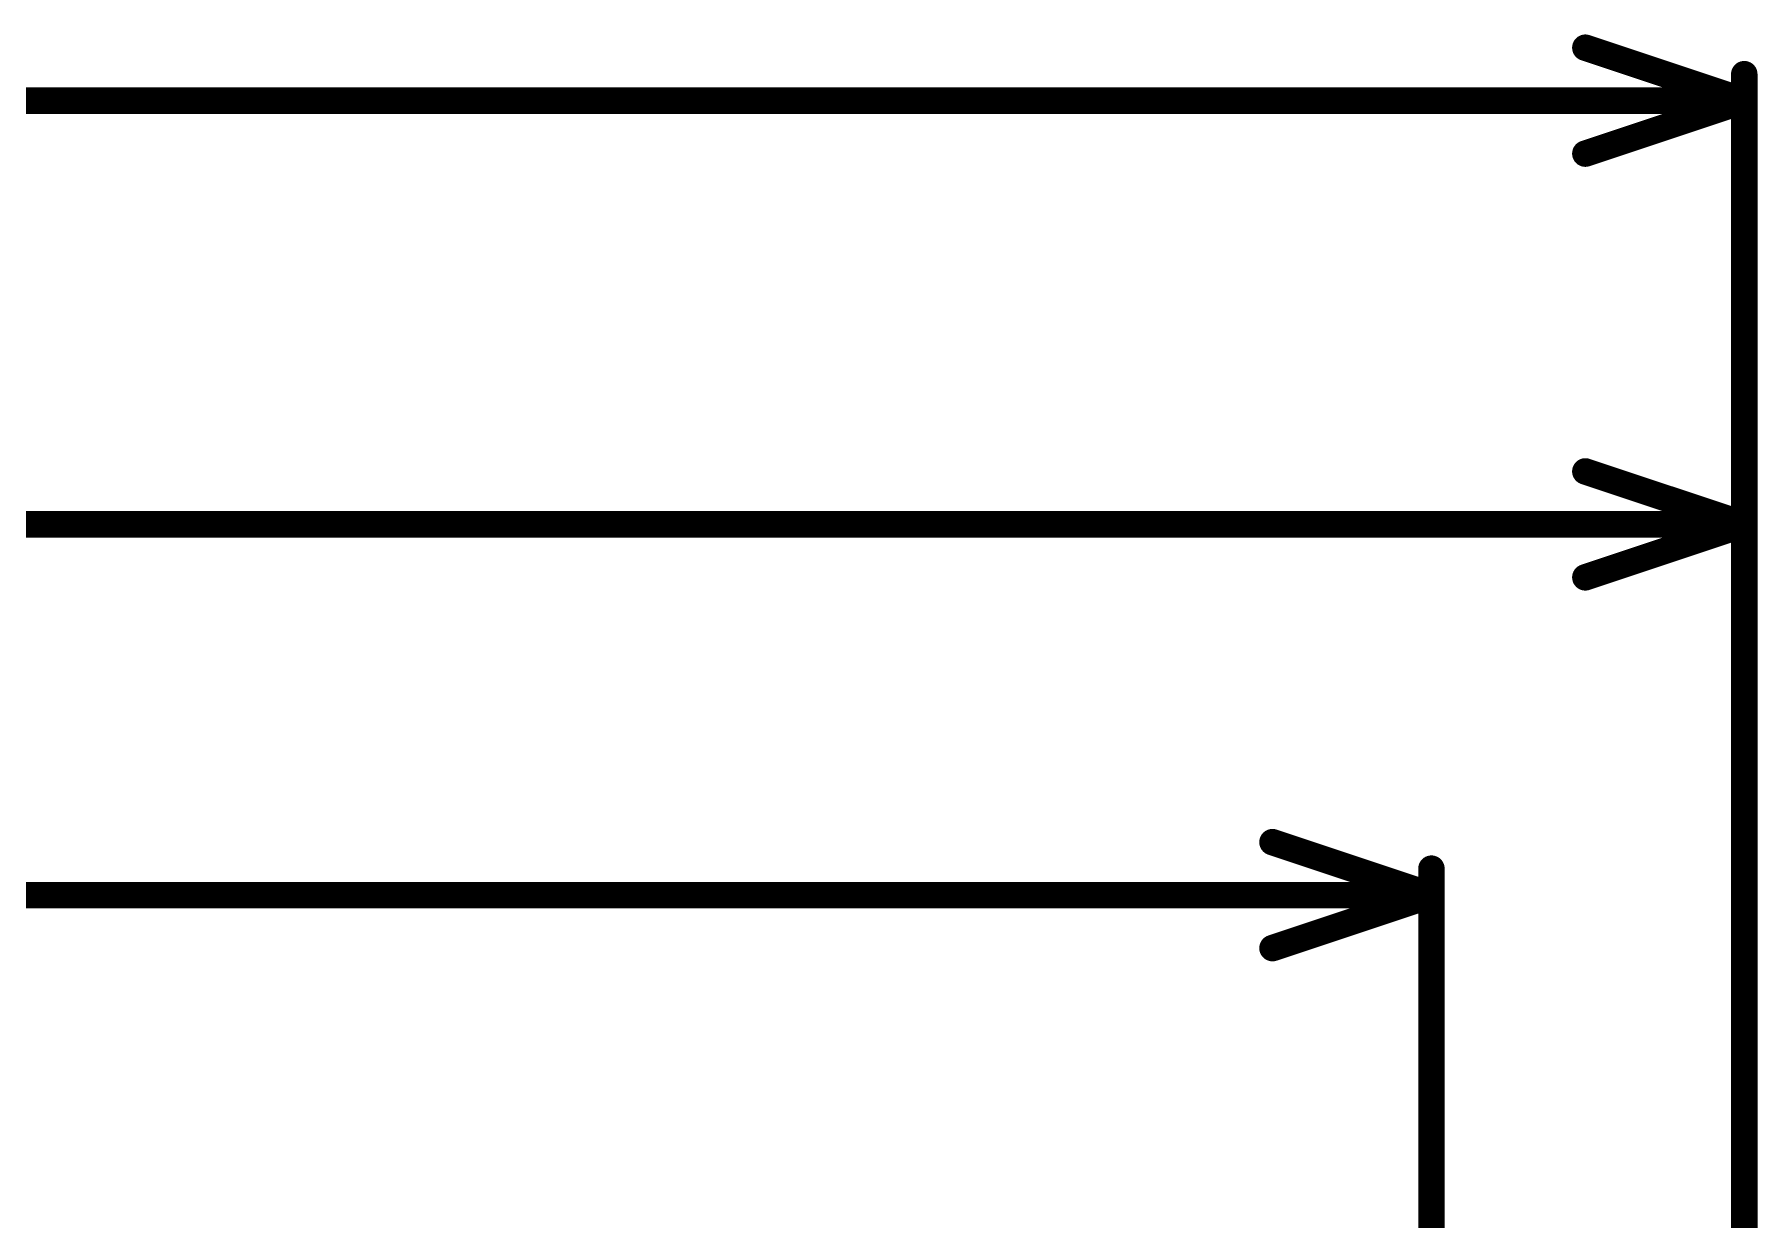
# Model space of a CAD drawing. Header units: millimetres. Extents: x 9.08 to 12.48, y 2.73 to 6.
# Drawn here: x 11.455 to 12.106, y 5.548 to 5.995 of the extents above; entities that cross this region are included whole.
import ezdxf

# ---------------------------------------------------------------- set-up
doc = ezdxf.new("R2010")
doc.units = ezdxf.units.MM
doc.header["$MEASUREMENT"] = 0
doc.layers.add('Mechanical1', color=6, linetype='Continuous')

msp = doc.modelspace()

# ---------------------------------------------------------------- linework, layer by layer
at = {"layer": 'Mechanical1', "const_width": 0.01}
for points in [[(12.04098, 5.99), (12.10098, 5.97)], [(12.10098, 5.555), (12.10098, 5.98)], [(10.98783, 5.97), (12.10098, 5.97)], [(12.04098, 5.95), (12.10098, 5.97)], [(12.04098, 5.83), (12.10098, 5.81)], [(12.10098, 5.54), (12.10098, 5.82)], [(11.31583, 5.81), (12.10098, 5.81)], [(12.04098, 5.79), (12.10098, 5.81)], [(11.92287, 5.69), (11.98287, 5.67)], [(11.98287, 5.49063), (11.98287, 5.68)], [(11.10791, 5.67), (11.98287, 5.67)], [(11.92287, 5.65), (11.98287, 5.67)]]:
    msp.add_lwpolyline(points, dxfattribs=at)
at = {"layer": 'Mechanical1', "const_width": 0.005}
for points in [[(12.03848, 5.99, 1), (12.04348, 5.99, 1)], [(12.09848, 5.98, 1), (12.10348, 5.98, 1)], [(12.09848, 5.97, 1), (12.10348, 5.97, 1)], [(12.09848, 5.97, 1), (12.10348, 5.97, 1)], [(12.09848, 5.97, 1), (12.10348, 5.97, 1)], [(12.03848, 5.95, 1), (12.04348, 5.95, 1)], [(12.03848, 5.83, 1), (12.04348, 5.83, 1)], [(12.09848, 5.82, 1), (12.10348, 5.82, 1)], [(12.09848, 5.81, 1), (12.10348, 5.81, 1)], [(12.09848, 5.81, 1), (12.10348, 5.81, 1)], [(12.09848, 5.81, 1), (12.10348, 5.81, 1)], [(12.03848, 5.79, 1), (12.04348, 5.79, 1)], [(11.92037, 5.69, 1), (11.92537, 5.69, 1)], [(11.98037, 5.68, 1), (11.98537, 5.68, 1)], [(11.98037, 5.67, 1), (11.98537, 5.67, 1)], [(11.98037, 5.67, 1), (11.98537, 5.67, 1)], [(11.98037, 5.67, 1), (11.98537, 5.67, 1)], [(11.92037, 5.65, 1), (11.92537, 5.65, 1)], [(12.09848, 5.555, 1), (12.10348, 5.555, 1)]]:
    msp.add_lwpolyline(points, format="xyb", close=True, dxfattribs=at)

doc.saveas('drawing.dxf')
